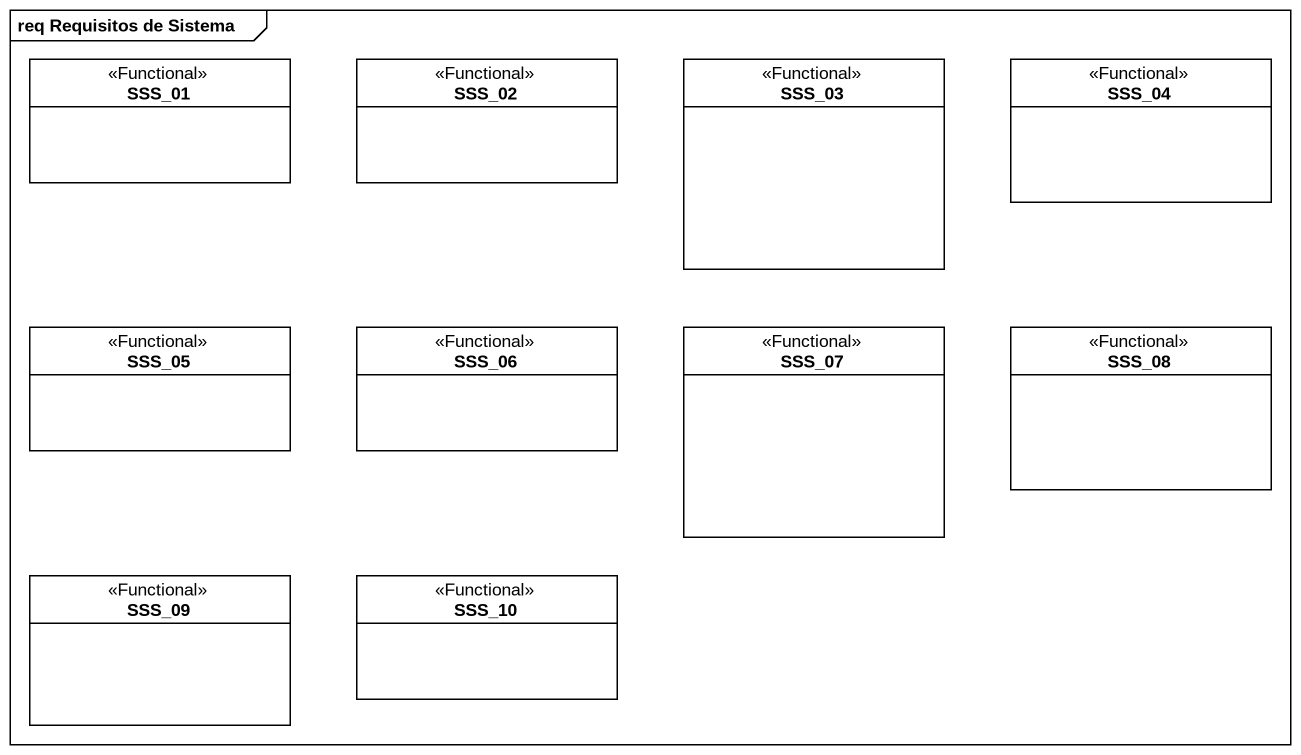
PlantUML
@startuml
mainframe req Requisitos de Sistema
hide circle
hide empty members
class SSS_01 <<Functional>>
class SSS_02 <<Functional>>
class SSS_03 <<Functional>>
class SSS_04 <<Functional>>
class SSS_05 <<Functional>>
class SSS_06 <<Functional>>
class SSS_07 <<Functional>>
class SSS_08 <<Functional>>
class SSS_09 <<Functional>>
class SSS_10 <<Functional>>
@enduml
